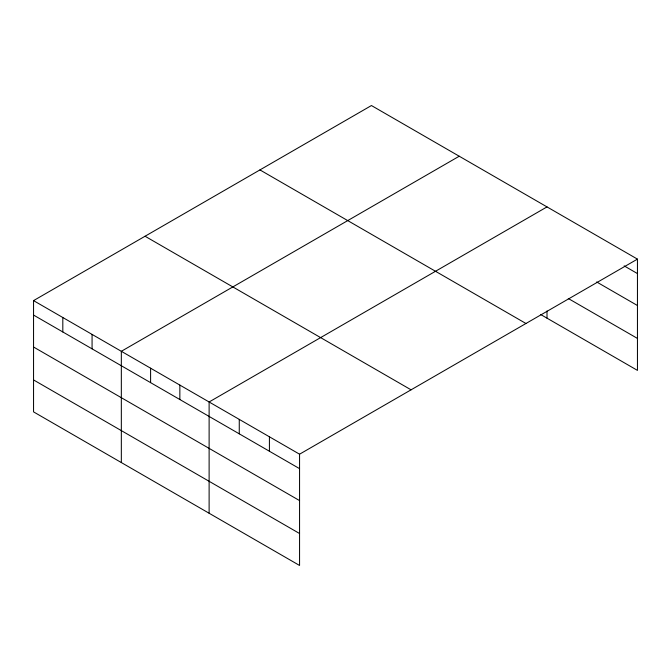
<?xml version="1.0" encoding="UTF-8"?>
<svg xmlns="http://www.w3.org/2000/svg" width="671" height="671" viewBox="0 0 671 671"><rect width="100%" height="100%" fill="white"/><g stroke="black" fill="none" stroke-linecap="round" stroke-linejoin="round"><path stroke-width="1.01" d="M637.45 259.123L371.44 105.54L33.55 300.616L33.55 411.877L299.56 565.46L299.56 454.2L637.45 259.123L637.45 370.384L540.801 314.582M459.224 156.226L121.334 351.302L121.334 462.562M547.008 206.903L209.117 401.979L209.117 513.24M624.147 265.884L637.45 273.567M596.662 281.963L637.45 305.515M568.287 298.503L637.45 338.427M259.937 169.914L525.947 323.497M145.053 236.242L411.063 389.826M33.55 300.616L299.56 454.2M33.55 315.068L299.56 468.643M33.55 347.016L299.56 500.591M33.55 379.929L299.56 533.512M547.008 310.95L547.008 318.163M269.415 436.796L269.415 451.239M239.262 419.392L239.262 433.835M179.853 385.087L179.853 399.53M150.598 368.194L150.598 382.638M92.07 334.41L92.07 348.853M62.814 317.517L62.814 331.96"/></g></svg>
